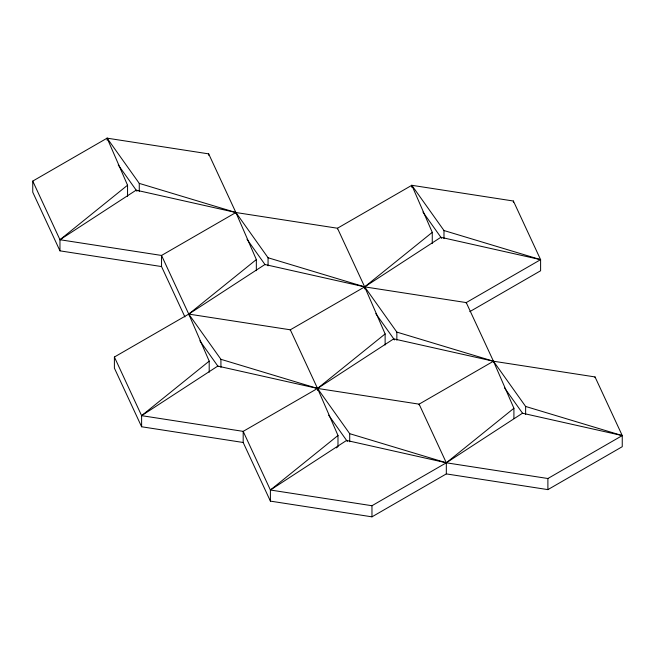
<?xml version="1.0" encoding="UTF-8"?>
<svg xmlns="http://www.w3.org/2000/svg" width="655" height="655" viewBox="0 0 655 655"><rect width="100%" height="100%" fill="white"/><g stroke="black" fill="none" stroke-linecap="round" stroke-linejoin="round"><path stroke-width="0.98" d="M59.965 250.849L59.965 239.73L127.553 185.209L107.109 138.164L32.75 181.091L32.75 192.202L59.965 250.849L161.539 266.56L184.923 316.954M107.109 140.186L107.109 138.164L208.675 153.876L235.89 212.515L256.342 259.56L188.755 314.089L114.396 357.016L114.396 368.126L141.611 426.765L243.185 442.485L270.4 501.124L371.966 516.836L446.325 473.909L547.891 489.621L622.25 446.694L622.25 435.583L595.035 376.936L493.461 361.224L393.704 338.872L317.536 388.44L243.185 431.367L141.611 415.655L114.396 357.016M141.611 426.765L141.611 415.655L209.199 361.134L188.755 314.089L161.539 255.45L59.965 239.73L32.75 181.091M59.965 239.73L136.134 190.163L235.89 212.515L337.464 228.235L411.815 185.299L432.267 232.345L364.679 286.874L290.321 329.801L188.755 314.089L188.755 314.785M337.464 228.923L337.464 228.235L364.679 286.874L385.124 333.919L317.536 388.44L317.536 390.462M270.4 501.124L270.4 490.014L337.988 435.485L317.536 388.44L290.321 329.801L290.321 330.497M336.4 447.881L337.988 446.595L337.988 435.485M220.923 367.398L220.923 359.317L188.755 314.089L264.923 264.514L364.679 286.874L466.245 302.585L493.461 361.224L513.913 408.27L446.325 462.798L371.966 505.725L270.4 490.014L243.185 431.367L243.185 442.485M141.611 415.655L217.779 366.088L317.536 388.44L419.11 404.151L493.461 361.224L525.629 406.46L525.629 414.541M270.4 490.014L346.569 440.438L446.325 462.798L547.891 478.51L622.25 435.583L525.629 406.46M411.815 187.322L411.815 185.299L513.389 201.019L540.604 259.658L466.245 302.585L466.245 303.281M469.791 311.649L540.604 270.769L540.604 259.658L443.984 230.535L411.815 185.299M540.604 259.658L440.848 237.298L364.679 286.874L268.059 257.751L235.89 212.515L139.269 183.392L107.109 138.164M622.25 435.583L522.493 413.223L446.325 462.798L349.704 433.675L317.536 388.44L220.923 359.317M364.679 288.896L364.679 286.874L396.848 332.101L493.461 361.224L493.461 361.92M422.925 212.04L441.642 238.355M504.579 387.965L522.706 413.461M375.79 313.606L394.506 339.929M247 239.255L265.136 264.751M328.654 415.18L347.371 441.495M118.219 164.904L136.936 191.219M199.865 340.821L217.992 366.317M595.035 376.936L595.035 377.632M547.891 478.51L547.891 489.621M513.913 408.27L513.913 418.373M513.389 201.019L513.389 202.403M446.325 473.909L446.325 462.798L419.11 404.151L419.11 404.847M443.984 230.535L443.984 238.617M432.267 232.345L432.267 243.455M396.848 332.101L396.848 340.182M385.124 333.919L385.124 345.029M371.966 505.725L371.966 516.836M349.704 433.675L349.704 441.757M268.059 257.751L268.059 265.832M256.342 259.56L256.342 270.671M235.89 213.211L235.89 212.515L161.539 255.45L161.539 266.56M209.199 361.134L209.199 372.245M208.675 153.876L208.675 155.268M139.269 183.392L139.269 191.473M127.553 185.209L127.553 196.32"/></g></svg>
